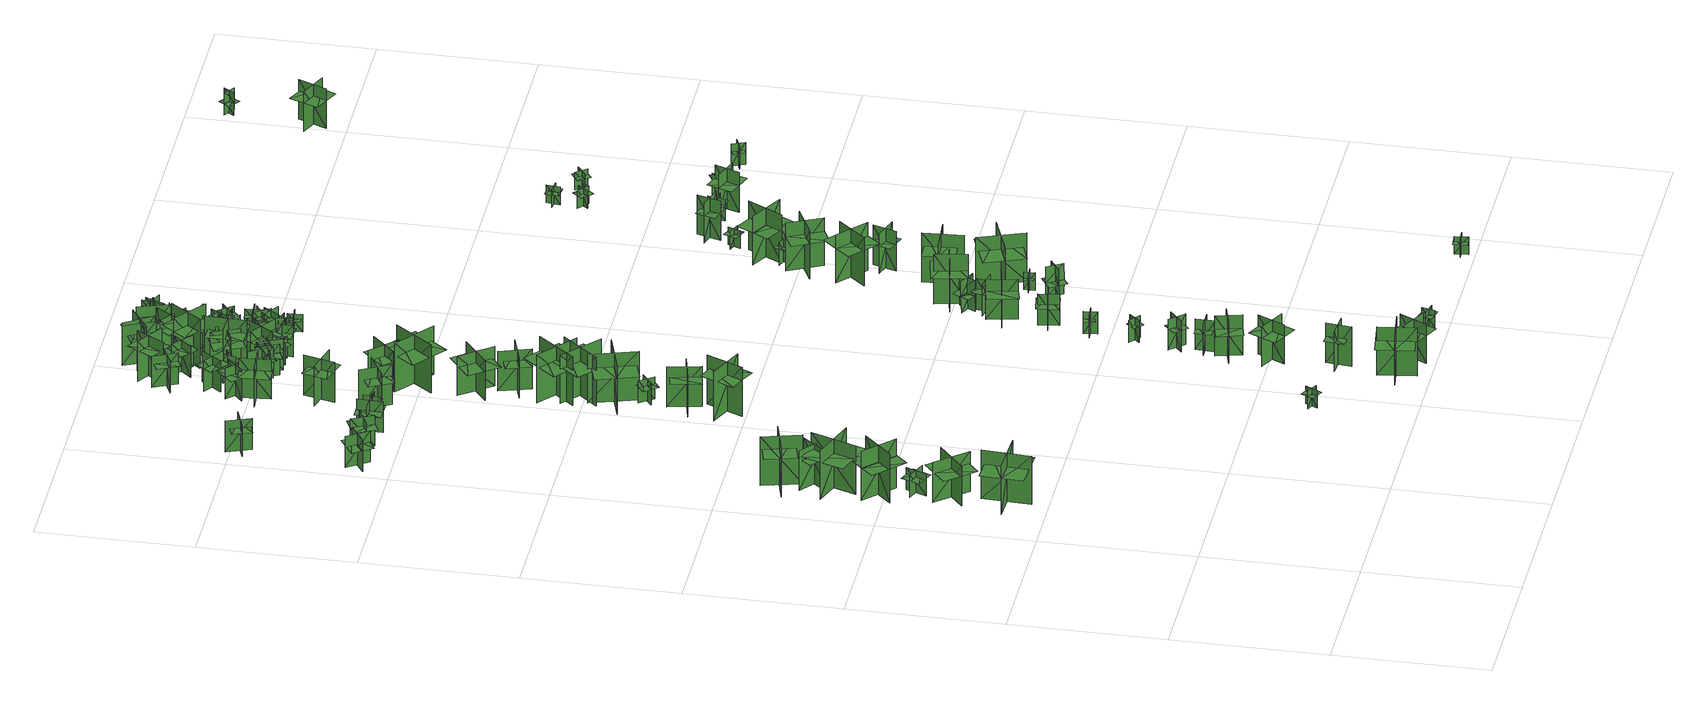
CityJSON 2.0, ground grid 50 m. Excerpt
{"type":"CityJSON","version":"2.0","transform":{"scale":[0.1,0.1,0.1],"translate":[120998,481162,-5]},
"CityObjects":{
"tree1":{"type":"SolitaryVegetationObject","geometry":[{"type":"MultiSurface","lod":"1","boundaries":[[[0,1,2]],[[0,2,3]],[[4,5,6]],[[4,6,7]],[[8,9,10]],[[8,10,11]],[[8,11,12]],[[8,12,13]]]}]},
"tree2":{"type":"SolitaryVegetationObject","geometry":[{"type":"MultiSurface","lod":"1","boundaries":[[[14,15,16]],[[14,16,17]],[[18,19,20]],[[18,20,21]],[[22,23,24]],[[22,24,25]],[[22,25,26]],[[22,26,27]]]}]},
"tree3":{"type":"SolitaryVegetationObject","geometry":[{"type":"MultiSurface","lod":"1","boundaries":[[[28,29,30]],[[28,30,31]],[[32,33,34]],[[32,34,35]],[[36,37,38]],[[36,38,39]],[[36,39,40]],[[36,40,41]]]}]},
"tree4":{"type":"SolitaryVegetationObject","geometry":[{"type":"MultiSurface","lod":"1","boundaries":[[[42,43,44]],[[42,44,45]],[[46,47,48]],[[46,48,49]],[[50,51,52]],[[50,52,53]],[[50,51,54]],[[50,54,55]]]}]},
"tree5":{"type":"SolitaryVegetationObject","geometry":[{"type":"MultiSurface","lod":"1","boundaries":[[[56,57,58]],[[56,58,59]],[[60,61,62]],[[60,62,63]],[[64,65,66]],[[64,66,67]],[[64,67,68]],[[64,68,69]]]}]},
"tree6":{"type":"SolitaryVegetationObject","geometry":[{"type":"MultiSurface","lod":"1","boundaries":[[[70,71,72]],[[70,72,73]],[[74,75,76]],[[74,76,77]],[[78,79,80]],[[78,80,81]],[[78,82,83]],[[78,83,79]]]}]},
"tree7":{"type":"SolitaryVegetationObject","geometry":[{"type":"MultiSurface","lod":"1","boundaries":[[[84,85,86]],[[84,86,87]],[[88,89,90]],[[88,90,91]],[[92,93,94]],[[92,94,95]],[[92,96,97]],[[92,97,93]]]}]},
"tree8":{"type":"SolitaryVegetationObject","geometry":[{"type":"MultiSurface","lod":"1","boundaries":[[[98,99,100]],[[98,100,101]],[[102,103,104]],[[102,104,105]],[[106,107,108]],[[106,108,109]],[[106,107,110]],[[106,110,111]]]}]},
"tree9":{"type":"SolitaryVegetationObject","geometry":[{"type":"MultiSurface","lod":"1","boundaries":[[[112,113,114]],[[112,114,115]],[[116,117,118]],[[116,118,119]],[[120,121,122]],[[120,122,123]],[[120,123,124]],[[120,124,125]]]}]},
"tree10":{"type":"SolitaryVegetationObject","geometry":[{"type":"MultiSurface","lod":"1","boundaries":[[[126,127,128]],[[126,128,129]],[[130,131,132]],[[130,132,133]],[[134,135,136]],[[134,136,137]],[[134,137,138]],[[134,138,139]]]}]},
"tree11":{"type":"SolitaryVegetationObject","geometry":[{"type":"MultiSurface","lod":"1","boundaries":[[[140,141,142]],[[140,142,143]],[[144,145,146]],[[144,146,147]],[[148,149,150]],[[148,150,151]],[[148,152,153]],[[148,153,149]]]}]},
"tree12":{"type":"SolitaryVegetationObject","geometry":[{"type":"MultiSurface","lod":"1","boundaries":[[[154,155,156]],[[154,156,157]],[[158,159,160]],[[158,160,161]],[[162,163,164]],[[162,164,165]],[[162,163,166]],[[162,166,167]]]}]},
"tree13":{"type":"SolitaryVegetationObject","geometry":[{"type":"MultiSurface","lod":"1","boundaries":[[[168,169,170]],[[168,170,171]],[[172,173,174]],[[172,174,175]],[[176,177,178]],[[176,178,179]],[[176,179,180]],[[176,180,181]]]}]},
"tree14":{"type":"SolitaryVegetationObject","geometry":[{"type":"MultiSurface","lod":"1","boundaries":[[[182,183,184]],[[182,184,185]],[[186,187,188]],[[186,188,189]],[[190,191,192]],[[190,192,193]],[[190,194,195]],[[190,195,191]]]}]},
"tree15":{"type":"SolitaryVegetationObject","geometry":[{"type":"MultiSurface","lod":"1","boundaries":[[[196,197,198]],[[196,198,199]],[[200,201,202]],[[200,202,203]],[[204,205,206]],[[204,206,207]],[[204,208,209]],[[204,209,205]]]}]},
"tree16":{"type":"SolitaryVegetationObject","geometry":[{"type":"MultiSurface","lod":"1","boundaries":[[[210,211,212]],[[210,212,213]],[[214,215,216]],[[214,216,217]],[[218,219,220]],[[218,220,221]],[[218,221,222]],[[218,222,223]]]}]},
"tree17":{"type":"SolitaryVegetationObject","geometry":[{"type":"MultiSurface","lod":"1","boundaries":[[[224,225,226]],[[224,226,227]],[[228,229,230]],[[228,230,231]],[[232,233,234]],[[232,234,235]],[[232,235,236]],[[232,236,237]]]}]},
"tree18":{"type":"SolitaryVegetationObject","geometry":[{"type":"MultiSurface","lod":"1","boundaries":[[[238,239,240]],[[238,240,241]],[[242,243,244]],[[242,244,245]],[[246,247,248]],[[246,248,249]],[[246,249,250]],[[246,250,251]]]}]},
"tree19":{"type":"SolitaryVegetationObject","geometry":[{"type":"MultiSurface","lod":"1","boundaries":[[[252,253,254]],[[252,254,255]],[[256,257,258]],[[256,258,259]],[[260,261,262]],[[260,262,263]],[[260,263,264]],[[260,264,265]]]}]},
"tree20":{"type":"SolitaryVegetationObject","geometry":[{"type":"MultiSurface","lod":"1","boundaries":[[[266,267,268]],[[266,268,269]],[[270,271,272]],[[270,272,273]],[[274,275,276]],[[274,276,277]],[[274,277,278]],[[274,278,279]]]}]},
"tree21":{"type":"SolitaryVegetationObject","geometry":[{"type":"MultiSurface","lod":"1","boundaries":[[[280,281,282]],[[280,282,283]],[[284,285,286]],[[284,286,287]],[[288,289,290]],[[288,290,291]],[[288,291,292]],[[288,292,293]]]}]},
"tree22":{"type":"SolitaryVegetationObject","geometry":[{"type":"MultiSurface","lod":"1","boundaries":[[[294,295,296]],[[294,296,297]],[[298,299,300]],[[298,300,301]],[[302,303,304]],[[302,304,305]],[[302,305,306]],[[302,306,307]]]}]},
"tree23":{"type":"SolitaryVegetationObject","geometry":[{"type":"MultiSurface","lod":"1","boundaries":[[[308,309,310]],[[308,310,311]],[[312,313,314]],[[312,314,315]],[[316,317,318]],[[316,318,319]],[[316,320,321]],[[316,321,317]]]}]},
"tree24":{"type":"SolitaryVegetationObject","geometry":[{"type":"MultiSurface","lod":"1","boundaries":[[[322,323,324]],[[322,324,325]],[[326,327,328]],[[326,328,329]],[[330,331,332]],[[330,332,333]],[[330,333,334]],[[330,334,335]]]}]},
"tree25":{"type":"SolitaryVegetationObject","geometry":[{"type":"MultiSurface","lod":"1","boundaries":[[[336,337,338]],[[336,338,339]],[[340,341,342]],[[340,342,343]],[[344,345,346]],[[344,346,347]],[[344,348,349]],[[344,349,345]]]}]},
"tree26":{"type":"SolitaryVegetationObject","geometry":[{"type":"MultiSurface","lod":"1","boundaries":[[[350,351,352]],[[350,352,353]],[[354,355,356]],[[354,356,357]],[[358,359,360]],[[358,360,361]],[[358,362,363]],[[358,363,359]]]}]},
"tree27":{"type":"SolitaryVegetationObject","geometry":[{"type":"MultiSurface","lod":"1","boundaries":[[[364,365,366]],[[364,366,367]],[[368,369,370]],[[368,370,371]],[[372,373,374]],[[372,374,375]],[[372,375,376]],[[372,376,377]]]}]},
"tree28":{"type":"SolitaryVegetationObject","geometry":[{"type":"MultiSurface","lod":"1","boundaries":[[[378,379,380]],[[378,380,381]],[[382,383,384]],[[382,384,385]],[[386,387,388]],[[386,388,389]],[[386,390,391]],[[386,391,387]]]}]},
"tree29":{"type":"SolitaryVegetationObject","geometry":[{"type":"MultiSurface","lod":"1","boundaries":[[[392,393,394]],[[392,394,395]],[[396,397,398]],[[396,398,399]],[[400,401,402]],[[400,402,403]],[[400,403,404]],[[400,404,405]]]}]},
"tree30":{"type":"SolitaryVegetationObject","geometry":[{"type":"MultiSurface","lod":"1","boundaries":[[[406,407,408]],[[406,408,409]],[[410,411,412]],[[410,412,413]],[[414,415,416]],[[414,416,417]],[[414,417,418]],[[414,418,419]]]}]},
"tree31":{"type":"SolitaryVegetationObject","geometry":[{"type":"MultiSurface","lod":"1","boundaries":[[[420,421,422]],[[420,422,423]],[[424,425,426]],[[424,426,427]],[[428,429,430]],[[428,430,431]],[[428,431,432]],[[428,432,433]]]}]},
"tree32":{"type":"SolitaryVegetationObject","geometry":[{"type":"MultiSurface","lod":"1","boundaries":[[[434,435,436]],[[434,436,437]],[[438,439,440]],[[438,440,441]],[[442,443,444]],[[442,444,445]],[[442,445,446]],[[442,446,447]]]}]},
"tree33":{"type":"SolitaryVegetationObject","geometry":[{"type":"MultiSurface","lod":"1","boundaries":[[[448,449,450]],[[448,450,451]],[[452,453,454]],[[452,454,455]],[[456,457,458]],[[456,458,459]],[[456,459,460]],[[456,460,461]]]}]},
"tree34":{"type":"SolitaryVegetationObject","geometry":[{"type":"MultiSurface","lod":"1","boundaries":[[[462,463,464]],[[462,464,465]],[[466,467,468]],[[466,468,469]],[[470,471,472]],[[470,472,473]],[[470,473,474]],[[470,474,475]]]}]},
"tree35":{"type":"SolitaryVegetationObject","geometry":[{"type":"MultiSurface","lod":"1","boundaries":[[[476,477,478]],[[476,478,479]],[[480,481,482]],[[480,482,483]],[[484,485,486]],[[484,486,487]],[[484,488,489]],[[484,489,485]]]}]},
"tree36":{"type":"SolitaryVegetationObject","geometry":[{"type":"MultiSurface","lod":"1","boundaries":[[[490,491,492]],[[490,492,493]],[[494,495,496]],[[494,496,497]],[[498,499,500]],[[498,500,501]],[[498,501,502]],[[498,502,503]]]}]},
"tree37":{"type":"SolitaryVegetationObject","geometry":[{"type":"MultiSurface","lod":"1","boundaries":[[[504,505,506]],[[504,506,507]],[[508,509,510]],[[508,510,511]],[[512,513,514]],[[512,514,515]],[[512,516,517]],[[512,517,513]]]}]},
"tree38":{"type":"SolitaryVegetationObject","geometry":[{"type":"MultiSurface","lod":"1","boundaries":[[[518,519,520]],[[518,520,521]],[[522,523,524]],[[522,524,525]],[[526,527,523]],[[526,523,522]],[[528,529,519]],[[528,519,518]],[[518,519,530]],[[518,530,531]],[[518,532,533]],[[518,533,519]]]}]},
"tree39":{"type":"SolitaryVegetationObject","geometry":[{"type":"MultiSurface","lod":"1","boundaries":[[[534,535,536]],[[534,536,537]],[[538,539,540]],[[538,540,541]],[[542,543,544]],[[542,544,545]],[[542,546,547]],[[542,547,543]]]}]},
"tree40":{"type":"SolitaryVegetationObject","geometry":[{"type":"MultiSurface","lod":"1","boundaries":[[[548,549,550]],[[548,550,551]],[[552,553,554]],[[552,554,555]],[[556,557,558]],[[556,558,559]],[[556,559,560]],[[556,560,561]]]}]},
"tree41":{"type":"SolitaryVegetationObject","geometry":[{"type":"MultiSurface","lod":"1","boundaries":[[[562,563,564]],[[562,564,565]],[[566,567,568]],[[566,568,569]],[[570,571,572]],[[570,572,573]],[[570,574,575]],[[570,575,571]]]}]},
"tree42":{"type":"SolitaryVegetationObject","geometry":[{"type":"MultiSurface","lod":"1","boundaries":[[[576,577,578]],[[576,578,579]],[[580,581,582]],[[580,582,583]],[[584,585,586]],[[584,586,587]],[[584,587,588]],[[584,588,589]]]}]},
"tree43":{"type":"SolitaryVegetationObject","geometry":[{"type":"MultiSurface","lod":"1","boundaries":[[[590,591,592]],[[590,592,593]],[[594,595,596]],[[594,596,597]],[[598,599,600]],[[598,600,601]],[[598,601,602]],[[598,602,603]]]}]},
"tree44":{"type":"SolitaryVegetationObject","geometry":[{"type":"MultiSurface","lod":"1","boundaries":[[[604,605,606]],[[604,606,607]],[[608,609,610]],[[608,610,611]],[[612,613,614]],[[612,614,615]],[[612,616,617]],[[612,617,613]]]}]},
"tree45":{"type":"SolitaryVegetationObject","geometry":[{"type":"MultiSurface","lod":"1","boundaries":[[[618,619,620]],[[618,620,621]],[[622,623,624]],[[622,624,625]],[[626,627,628]],[[626,628,629]],[[626,630,631]],[[626,631,627]]]}]},
"tree46":{"type":"SolitaryVegetationObject","geometry":[{"type":"MultiSurface","lod":"1","boundaries":[[[632,633,634]],[[632,634,635]],[[636,637,638]],[[636,638,639]],[[640,641,642]],[[640,642,643]],[[640,644,645]],[[640,645,641]]]}]},
"tree47":{"type":"SolitaryVegetationObject","geometry":[{"type":"MultiSurface","lod":"1","boundaries":[[[646,647,648]],[[646,648,649]],[[650,651,652]],[[650,652,653]],[[654,655,656]],[[654,656,657]],[[654,657,658]],[[654,658,659]]]}]},
"tree48":{"type":"SolitaryVegetationObject","geometry":[{"type":"MultiSurface","lod":"1","boundaries":[[[660,661,662]],[[660,662,663]],[[664,665,666]],[[664,666,667]],[[668,669,670]],[[668,670,671]],[[668,672,673]],[[668,673,669]]]}]},
"tree49":{"type":"SolitaryVegetationObject","geometry":[{"type":"MultiSurface","lod":"1","boundaries":[[[674,675,676]],[[674,676,677]],[[678,679,680]],[[678,680,681]],[[682,683,684]],[[682,684,685]],[[682,686,687]],[[682,687,683]]]}]},
"tree50":{"type":"SolitaryVegetationObject","geometry":[{"type":"MultiSurface","lod":"1","boundaries":[[[688,689,690]],[[688,690,691]],[[692,693,694]],[[692,694,695]],[[696,697,698]],[[696,698,699]],[[696,700,701]],[[696,701,697]]]}]},
"tree51":{"type":"SolitaryVegetationObject","geometry":[{"type":"MultiSurface","lod":"1","boundaries":[[[702,703,704]],[[702,704,705]],[[706,707,708]],[[706,708,709]],[[710,711,712]],[[710,712,713]],[[710,714,715]],[[710,715,711]]]}]},
"tree52":{"type":"SolitaryVegetationObject","geometry":[{"type":"MultiSurface","lod":"1","boundaries":[[[716,717,718]],[[716,718,719]],[[720,721,722]],[[720,722,723]],[[724,725,726]],[[724,726,727]],[[724,728,729]],[[724,729,725]]]}]},
"tree53":{"type":"SolitaryVegetationObject","geometry":[{"type":"MultiSurface","lod":"1","boundaries":[[[730,731,732]],[[730,732,733]],[[734,735,736]],[[734,736,737]],[[738,739,740]],[[738,740,741]],[[738,741,742]],[[738,742,743]]]}]},
"tree54":{"type":"SolitaryVegetationObject","geometry":[{"type":"MultiSurface","lod":"1","boundaries":[[[744,745,746]],[[744,746,747]],[[748,749,750]],[[748,750,751]],[[752,753,754]],[[752,754,755]],[[752,756,757]],[[752,757,753]]]}]},
"tree55":{"type":"SolitaryVegetationObject","geometry":[{"type":"MultiSurface","lod":"1","boundaries":[[[758,759,760]],[[758,760,761]],[[762,763,764]],[[762,764,765]],[[766,767,768]],[[766,768,769]],[[766,770,771]],[[766,771,767]]]}]},
"tree56":{"type":"SolitaryVegetationObject","geometry":[{"type":"MultiSurface","lod":"1","boundaries":[[[772,773,774]],[[772,774,775]],[[776,777,778]],[[776,778,779]],[[780,781,782]],[[780,782,783]],[[780,784,785]],[[780,785,781]]]}]},
"tree57":{"type":"SolitaryVegetationObject","geometry":[{"type":"MultiSurface","lod":"1","boundaries":[[[786,787,788]],[[786,788,789]],[[790,791,792]],[[790,792,793]],[[794,795,796]],[[794,796,797]],[[794,798,799]],[[794,799,795]]]}]},
"tree58":{"type":"SolitaryVegetationObject","geometry":[{"type":"MultiSurface","lod":"1","boundaries":[[[800,801,802]],[[800,802,803]],[[804,805,806]],[[804,806,807]],[[808,809,810]],[[808,810,811]],[[808,812,813]],[[808,813,809]]]}]},
"tree59":{"type":"SolitaryVegetationObject","geometry":[{"type":"MultiSurface","lod":"1","boundaries":[[[814,815,816]],[[814,816,817]],[[818,819,820]],[[818,820,821]],[[822,823,824]],[[822,824,825]],[[822,826,827]],[[822,827,823]]]}]},
"tree60":{"type":"SolitaryVegetationObject","geometry":[{"type":"MultiSurface","lod":"1","boundaries":[[[828,829,830]],[[828,830,831]],[[832,833,834]],[[832,834,835]],[[836,837,838]],[[836,838,839]],[[836,840,841]],[[836,841,837]]]}]},
"tree61":{"type":"SolitaryVegetationObject","geometry":[{"type":"MultiSurface","lod":"1","boundaries":[[[842,843,844]],[[842,844,845]],[[846,847,848]],[[846,848,849]],[[850,851,852]],[[850,852,853]],[[850,854,855]],[[850,855,851]]]}]},
"tree62":{"type":"SolitaryVegetationObject","geometry":[{"type":"MultiSurface","lod":"1","boundaries":[[[856,857,858]],[[856,858,859]],[[860,861,862]],[[860,862,863]],[[864,865,866]],[[864,866,867]],[[864,868,869]],[[864,869,865]]]}]},
"tree63":{"type":"SolitaryVegetationObject","geometry":[{"type":"MultiSurface","lod":"1","boundaries":[[[870,871,872]],[[870,872,873]],[[874,875,876]],[[874,876,877]],[[878,879,880]],[[878,880,881]],[[878,882,883]],[[878,883,879]]]}]},
"tree64":{"type":"SolitaryVegetationObject","geometry":[{"type":"MultiSurface","lod":"1","boundaries":[[[884,885,886]],[[884,886,887]],[[888,889,890]],[[888,890,891]],[[892,893,889]],[[892,889,888]],[[894,895,885]],[[894,885,884]],[[884,885,896]],[[884,896,897]],[[884,898,899]],[[884,899,885]]]}]},
"tree65":{"type":"SolitaryVegetationObject","geometry":[{"type":"MultiSurface","lod":"1","boundaries":[[[900,901,902]],[[900,902,903]],[[904,905,906]],[[904,906,907]],[[908,909,905]],[[908,905,904]],[[910,911,901]],[[910,901,900]],[[900,901,912]],[[900,912,913]],[[900,914,915]],[[900,915,901]]]}]},
"tree66":{"type":"SolitaryVegetationObject","geometry":[{"type":"MultiSurface","lod":"1","boundaries":[[[916,917,918]],[[916,918,919]],[[920,921,922]],[[920,922,923]],[[924,925,926]],[[924,926,927]],[[924,928,929]],[[924,929,925]]]}]},
"tree67":{"type":"SolitaryVegetationObject","geometry":[{"type":"MultiSurface","lod":"1","boundaries":[[[930,931,932]],[[930,932,933]],[[934,935,936]],[[934,936,937]],[[938,939,940]],[[938,940,941]],[[938,942,943]],[[938,943,939]]]}]},
"tree68":{"type":"SolitaryVegetationObject","geometry":[{"type":"MultiSurface","lod":"1","boundaries":[[[944,945,946]],[[944,946,947]],[[948,949,950]],[[948,950,951]],[[952,953,954]],[[952,954,955]],[[952,956,957]],[[952,957,953]]]}]},
"tree69":{"type":"SolitaryVegetationObject","geometry":[{"type":"MultiSurface","lod":"1","boundaries":[[[958,959,960]],[[958,960,961]],[[962,963,964]],[[962,964,965]],[[966,967,968]],[[966,968,969]],[[966,970,971]],[[966,971,967]]]}]},
"tree70":{"type":"SolitaryVegetationObject","geometry":[{"type":"MultiSurface","lod":"1","boundaries":[[[972,973,974]],[[972,974,975]],[[976,977,978]],[[976,978,979]],[[980,981,982]],[[980,982,983]],[[980,984,985]],[[980,985,981]]]}]},
"tree71":{"type":"SolitaryVegetationObject","geometry":[{"type":"MultiSurface","lod":"1","boundaries":[[[986,987,988]],[[986,988,989]],[[990,991,992]],[[990,992,993]],[[994,995,996]],[[994,996,997]],[[994,998,999]],[[994,999,995]]]}]},
"tree72":{"type":"SolitaryVegetationObject","geometry":[{"type":"MultiSurface","lod":"1","boundaries":[[[1000,1001,1002]],[[1000,1002,1003]],[[1004,1005,1006]],[[1004,1006,1007]],[[1008,1009,1010]],[[1008,1010,1011]],[[1008,1012,1013]],[[1008,1013,1009]]]}]},
"tree73":{"type":"SolitaryVegetationObject","geometry":[{"type":"MultiSurface","lod":"1","boundaries":[[[1014,1015,1016]],[[1014,1016,1017]],[[1018,1019,1020]],[[1018,1020,1021]],[[1022,1023,1024]],[[1022,1024,1025]],[[1022,1025,1026]],[[1022,1026,1027]]]}]},
"tree74":{"type":"SolitaryVegetationObject","geometry":[{"type":"MultiSurface","lod":"1","boundaries":[[[1028,1029,1030]],[[1028,1030,1031]],[[1032,1033,1034]],[[1032,1034,1035]],[[1036,1037,1038]],[[1036,1038,1039]],[[1036,1040,1041]],[[1036,1041,1037]]]}]},
"tree75":{"type":"SolitaryVegetationObject","geometry":[{"type":"MultiSurface","lod":"1","boundaries":[[[1042,1043,1044]],[[1042,1044,1045]],[[1046,1047,1048]],[[1046,1048,1049]],[[1050,1051,1052]],[[1050,1052,1053]],[[1050,1054,1055]],[[1050,1055,1051]]]}]},
"tree76":{"type":"SolitaryVegetationObject","geometry":[{"type":"MultiSurface","lod":"1","boundaries":[[[1056,1057,1058]],[[1056,1058,1059]],[[1060,1061,1062]],[[1060,1062,1063]],[[1064,1065,1066]],[[1064,1066,1067]],[[1064,1068,1069]],[[1064,1069,1065]]]}]},
"tree77":{"type":"SolitaryVegetationObject","geometry":[{"type":"MultiSurface","lod":"1","boundaries":[[[1070,1071,1072]],[[1070,1072,1073]],[[1074,1075,1076]],[[1074,1076,1077]],[[1078,1079,1080]],[[1078,1080,1081]],[[1078,1082,1083]],[[1078,1083,1079]]]}]},
"tree78":{"type":"SolitaryVegetationObject","geometry":[{"type":"MultiSurface","lod":"1","boundaries":[[[1084,1085,1086]],[[1084,1086,1087]],[[1088,1089,1090]],[[1088,1090,1091]],[[1092,1093,1094]],[[1092,1094,1095]],[[1092,1095,1096]],[[1092,1096,1097]]]}]},
"tree79":{"type":"SolitaryVegetationObject","geometry":[{"type":"MultiSurface","lod":"1","boundaries":[[[1098,1099,1100]],[[1098,1100,1101]],[[1102,1103,1104]],[[1102,1104,1105]],[[1106,1107,1108]],[[1106,1108,1109]],[[1106,1110,1111]],[[1106,1111,1107]]]}]},
"tree80":{"type":"SolitaryVegetationObject","geometry":[{"type":"MultiSurface","lod":"1","boundaries":[[[1112,1113,1114]],[[1112,1114,1115]],[[1116,1117,1118]],[[1116,1118,1119]],[[1120,1121,1122]],[[1120,1122,1123]],[[1120,1123,1124]],[[1120,1124,1125]]]}]},
"tree81":{"type":"SolitaryVegetationObject","geometry":[{"type":"MultiSurface","lod":"1","boundaries":[[[1126,1127,1128]],[[1126,1128,1129]],[[1130,1131,1132]],[[1130,1132,1133]],[[1134,1135,1136]],[[1134,1136,1137]],[[1134,1138,1139]],[[1134,1139,1135]]]}]},
"tree82":{"type":"SolitaryVegetationObject","geometry":[{"type":"MultiSurface","lod":"1","boundaries":[[[1140,1141,1142]],[[1140,1142,1143]],[[1144,1145,1146]],[[1144,1146,1147]],[[1148,1149,1150]],[[1148,1150,1151]],[[1148,1152,1153]],[[1148,1153,1149]]]}]},
"tree83":{"type":"SolitaryVegetationObject","geometry":[{"type":"MultiSurface","lod":"1","boundaries":[[[1154,1155,1156]],[[1154,1156,1157]],[[1158,1159,1160]],[[1158,1160,1161]],[[1162,1163,1164]],[[1162,1164,1165]],[[1162,1166,1167]],[[1162,1167,1163]]]}]},
"tree84":{"type":"SolitaryVegetationObject","geometry":[{"type":"MultiSurface","lod":"1","boundaries":[[[1168,1169,1170]],[[1168,1170,1171]],[[1172,1173,1174]],[[1172,1174,1175]],[[1176,1177,1178]],[[1176,1178,1179]],[[1176,1179,1180]],[[1176,1180,1181]]]}]},
"tree85":{"type":"SolitaryVegetationObject","geometry":[{"type":"MultiSurface","lod":"1","boundaries":[[[1182,1183,1184]],[[1182,1184,1185]],[[1186,1187,1188]],[[1186,1188,1189]],[[1190,1191,1192]],[[1190,1192,1193]],[[1190,1194,1195]],[[1190,1195,1191]]]}]},
"tree86":{"type":"SolitaryVegetationObject","geometry":[{"type":"MultiSurface","lod":"1","boundaries":[[[1196,1197,1198]],[[1196,1198,1199]],[[1200,1201,1202]],[[1200,1202,1203]],[[1204,1205,1206]],[[1204,1206,1207]],[[1204,1207,1208]],[[1204,1208,1209]]]}]},
"tree87":{"type":"SolitaryVegetationObject","geometry":[{"type":"MultiSurface","lod":"1","boundaries":[[[1210,1211,1212]],[[1210,1212,1213]],[[1214,1215,1216]],[[1214,1216,1217]],[[1218,1219,1220]],[[1218,1220,1221]],[[1218,1221,1222]],[[1218,1222,1223]]]}]},
"tree88":{"type":"SolitaryVegetationObject","geometry":[{"type":"MultiSurface","lod":"1","boundaries":[[[1224,1225,1226]],[[1224,1226,1227]],[[1228,1229,1230]],[[1228,1230,1231]],[[1232,1233,1234]],[[1232,1234,1235]],[[1232,1235,1236]],[[1232,1236,1237]]]}]},
"tree89":{"type":"SolitaryVegetationObject","geometry":[{"type":"MultiSurface","lod":"1","boundaries":[[[1238,1239,1240]],[[1238,1240,1241]],[[1242,1243,1244]],[[1242,1244,1245]],[[1246,1247,1248]],[[1246,1248,1249]],[[1246,1249,1250]],[[1246,1250,1251]]]}]},
"tree90":{"type":"SolitaryVegetationObject","geometry":[{"type":"MultiSurface","lod":"1","boundaries":[[[1252,1253,1254]],[[1252,1254,1255]],[[1256,1257,1258]],[[1256,1258,1259]],[[1260,1261,1262]],[[1260,1262,1263]],[[1260,1263,1264]],[[1260,1264,1265]]]}]},
"tree91":{"type":"SolitaryVegetationObject","geometry":[{"type":"MultiSurface","lod":"1","boundaries":[[[1266,1267,1268]],[[1266,1268,1269]],[[1270,1271,1272]],[[1270,1272,1273]],[[1274,1275,1276]],[[1274,1276,1277]],[[1274,1275,1278]],[[1274,1278,1279]]]}]},
"tree92":{"type":"SolitaryVegetationObject","geometry":[{"type":"MultiSurface","lod":"1","boundaries":[[[1280,1281,1282]],[[1280,1282,1283]],[[1284,1285,1286]],[[1284,1286,1287]],[[1288,1289,1290]],[[1288,1290,1291]],[[1288,1291,1292]],[[1288,1292,1293]]]}]},
"tree93":{"type":"SolitaryVegetationObject","geometry":[{"type":"MultiSurface","lod":"1","boundaries":[[[1294,1295,1296]],[[1294,1296,1297]],[[1298,1299,1300]],[[1298,1300,1301]],[[1302,1303,1304]],[[1302,1304,1305]],[[1302,1305,1306]],[[1302,1306,1307]]]}]},
"tree94":{"type":"SolitaryVegetationObject","geometry":[{"type":"MultiSurface","lod":"1","boundaries":[[[1308,1309,1310]],[[1308,1310,1311]],[[1312,1313,1314]],[[1312,1314,1315]],[[1316,1317,1318]],[[1316,1318,1319]],[[1316,1319,1320]],[[1316,1320,1321]]]}]},
"tree95":{"type":"SolitaryVegetationObject","geometry":[{"type":"MultiSurface","lod":"1","boundaries":[[[1322,1323,1324]],[[1322,1324,1325]],[[1326,1327,1328]],[[1326,1328,1329]],[[1330,1331,1332]],[[1330,1332,1333]],[[1330,1333,1334]],[[1330,1334,1335]]]}]},
"tree96":{"type":"SolitaryVegetationObject","geometry":[{"type":"MultiSurface","lod":"1","boundaries":[[[1336,1337,1338]],[[1336,1338,1339]],[[1340,1341,1342]],[[1340,1342,1343]],[[1344,1345,1346]],[[1344,1346,1347]],[[1344,1348,1349]],[[1344,1349,1345]]]}]},
"tree97":{"type":"SolitaryVegetationObject","geometry":[{"type":"MultiSurface","lod":"1","boundaries":[[[1350,1351,1352]],[[1350,1352,1353]],[[1354,1355,1356]],[[1354,1356,1357]],[[1358,1359,1360]],[[1358,1360,1361]],[[1358,1361,1362]],[[1358,1362,1363]]]}]},
"tree98":{"type":"SolitaryVegetationObject","geometry":[{"type":"MultiSurface","lod":"1","boundaries":[[[1364,1365,1366]],[[1364,1366,1367]],[[1368,1369,1370]],[[1368,1370,1371]],[[1372,1373,1374]],[[1372,1374,1375]],[[1372,1375,1376]],[[1372,1376,1377]]]}]},
"tree99":{"type":"SolitaryVegetationObject","geometry":[{"type":"MultiSurface","lod":"1","boundaries":[[[1378,1379,1380]],[[1378,1380,1381]],[[1382,1383,1384]],[[1382,1384,1385]],[[1386,1387,1388]],[[1386,1388,1389]],[[1386,1389,1390]],[[1386,1390,1391]]]}]},
"tree100":{"type":"SolitaryVegetationObject","geometry":[{"type":"MultiSurface","lod":"1","boundaries":[[[1392,1393,1394]],[[1392,1394,1395]],[[1396,1397,1398]],[[1396,1398,1399]],[[1400,1401,1402]],[[1400,1402,1403]],[[1400,1403,1404]],[[1400,1404,1405]]]}]},
"tree101":{"type":"SolitaryVegetationObject","geometry":[{"type":"MultiSurface","lod":"1","boundaries":[[[1406,1407,1408]],[[1406,1408,1409]],[[1410,1411,1412]],[[1410,1412,1413]],[[1414,1415,1416]],[[1414,1416,1417]],[[1414,1417,1418]],[[1414,1418,1419]]]}]},
"tree102":{"type":"SolitaryVegetationObject","geometry":[{"type":"MultiSurface","lod":"1","boundaries":[[[1420,1421,1422]],[[1420,1422,1423]],[[1424,1425,1426]],[[1424,1426,1427]],[[1428,1429,1430]],[[1428,1430,1431]],[[1428,1431,1432]],[[1428,1432,1433]]]}]},
"tree103":{"type":"SolitaryVegetationObject","geometry":[{"type":"MultiSurface","lod":"1","boundaries":[[[1434,1435,1436]],[[1434,1436,1437]],[[1438,1439,1440]],[[1438,1440,1441]],[[1442,1443,1439]],[[1442,1439,1438]],[[1444,1445,1435]],[[1444,1435,1434]],[[1434,1435,1446]],[[1434,1446,1447]],[[1434,1448,1449]],[[1434,1449,1435]]]}]}
},
"vertices":[
[218,1211,10],[211,1053,10],[211,1053,180],[218,1211,180],[136,1134,10],[293,1127,10],[293,1127,180],[136,1134,180],[142,1134,133],[139,1065,133],[283,1058,133],[287,1127,133],[290,1196,133],[145,1203,133],
[259,1343,11],[161,1260,11],[161,1260,151],[259,1343,151],[167,1350,11],[251,1251,11],[251,1251,151],[167,1350,151],[171,1346,112],[128,1309,112],[204,1219,112],[247,1255,112],[290,1292,112],[214,1382,112],
[197,1376,13],[224,1443,13],[224,1443,91],[197,1376,91],[244,1397,13],[178,1424,13],[178,1424,91],[244,1397,91],[241,1398,69],[253,1427,69],[192,1452,69],[181,1423,69],[169,1394,69],[229,1369,69],
[140,1566,10],[232,1475,10],[232,1475,183],[140,1566,183],[141,1478,10],[232,1570,10],[232,1570,183],[141,1478,183],[137,1563,125],[229,1472,125],[274,1518,125],[183,1609,125],[192,1435,125],[100,1526,125],
[121,1689,11],[269,1636,11],[269,1636,182],[121,1689,182],[170,1588,11],[223,1736,11],[223,1736,182],[170,1588,182],[172,1594,134],[237,1571,134],[286,1707,134],[221,1730,134],[156,1753,134],[107,1617,134],
[161,1762,11],[244,1696,11],[244,1696,151],[161,1762,151],[171,1679,11],[238,1762,11],[238,1762,151],[171,1679,151],[169,1756,115],[244,1696,115],[271,1728,115],[195,1789,115],[142,1724,115],[218,1663,115],
[115,1809,10],[240,1843,10],[240,1843,182],[115,1809,182],[204,1758,10],[170,1884,10],[170,1884,182],[204,1758,182],[126,1812,138],[240,1843,138],[227,1892,138],[112,1861,138],[139,1762,138],[254,1793,138],
[98,3128,11],[29,3084,11],[29,3084,121],[98,3128,121],[43,3140,11],[88,3071,11],[88,3071,121],[43,3140,121],[96,3131,84],[27,3086,84],[50,3051,84],[119,3096,84],[9,3114,84],[78,3159,84],
[919,334,11],[958,314,11],[958,314,73],[919,334,73],[928,306,11],[948,345,11],[948,345,73],[928,306,73],[928,306,56],[947,296,56],[968,335,56],[948,345,56],[928,355,56],[908,316,56],
[136,3092,11],[205,3126,11],[205,3126,119],[136,3092,119],[185,3075,11],[150,3145,11],[150,3145,119],[185,3075,119],[185,3075,89],[219,3092,89],[185,3162,89],[150,3145,89],[116,3128,89],[150,3058,89],
[126,3487,12],[48,3458,12],[48,3458,121],[126,3487,121],[66,3514,12],[95,3436,12],[95,3436,121],[66,3514,121],[119,3484,93],[48,3458,93],[59,3428,93],[130,3454,93],[108,3515,93],[37,3489,93],
[264,3146,14],[262,3064,14],[262,3064,123],[264,3146,123],[223,3107,14],[306,3105,14],[306,3105,123],[223,3107,123],[261,3146,87],[259,3064,87],[300,3063,87],[302,3145,87],[226,3065,87],[228,3147,87],
[1158,165,9],[1175,44,9],[1175,44,178],[1158,165,178],[1109,100,9],[1229,117,9],[1229,117,178],[1109,100,178],[1109,100,131],[1117,40,131],[1238,57,131],[1229,117,131],[1221,177,131],[1100,161,131],
[615,2129,11],[561,2011,11],[561,2011,184],[615,2129,184],[519,2092,11],[637,2039,11],[637,2039,184],[519,2092,184],[610,2119,139],[561,2011,139],[608,1990,139],[657,2098,139],[563,2140,139],[514,2032,139],
[572,2246,12],[595,2142,12],[595,2142,153],[572,2246,153],[527,2174,12],[631,2197,12],[631,2197,153],[527,2174,153],[574,2237,117],[595,2142,117],[636,2151,117],[615,2246,117],[533,2228,117],[554,2133,117],
[344,3140,13],[341,3085,13],[341,3085,90],[344,3140,90],[316,3115,13],[372,3112,13],[372,3112,90],[316,3115,90],[316,3115,68],[315,3088,68],[370,3085,68],[372,3112,68],[373,3140,68],[318,3143,68],
[1233,289,11],[1152,296,11],[1152,296,150],[1233,289,150],[1199,330,11],[1199,330,150],[1191,249,150],[1191,249,11],[1198,327,105],[1165,330,105],[1158,265,105],[1192,262,105],[1226,259,105],[1232,324,105],
[607,2290,15],[575,2335,15],[575,2335,92],[607,2290,92],[613,2327,15],[569,2294,15],[569,2294,92],[613,2327,92],[613,2327,70],[597,2349,70],[552,2316,70],[569,2294,70],[585,2272,70],[630,2304,70],
[1251,30,9],[1296,119,9],[1296,119,148],[1251,30,148],[1314,51,9],[1225,96,9],[1225,96,148],[1314,51,148],[1314,51,109],[1337,95,109],[1248,140,109],[1225,96,109],[1203,51,109],[1292,6,109],
[546,2485,16],[592,2335,16],[592,2335,186],[546,2485,186],[494,2385,16],[645,2432,16],[645,2432,186],[494,2385,186],[500,2387,139],[521,2321,139],[659,2364,139],[639,2430,139],[618,2496,139],[480,2453,139],
[1169,452,9],[1213,541,9],[1213,541,148],[1169,452,148],[1232,472,9],[1143,517,9],[1143,517,148],[1232,472,148],[1232,472,109],[1254,517,109],[1165,561,109],[1143,517,109],[1121,472,109],[1209,428,109],
[648,2463,14],[529,2567,14],[529,2567,185],[648,2463,185],[639,2575,14],[535,2457,14],[535,2457,185],[639,2575,185],[635,2570,137],[583,2616,137],[488,2507,137],[540,2461,137],[591,2416,137],[687,2525,137],
[468,3138,10],[374,3089,10],[374,3089,151],[468,3138,151],[388,3162,10],[437,3068,10],[437,3068,151],[388,3162,151],[460,3133,114],[374,3089,114],[393,3051,114],[479,3096,114],[441,3171,114],[354,3126,114],
[640,2537,14],[519,2638,14],[519,2638,184],[640,2537,184],[629,2649,14],[527,2528,14],[527,2528,184],[629,2649,184],[625,2644,137],[572,2688,137],[479,2577,137],[532,2533,137],[584,2489,137],[677,2599,137],
[1142,619,9],[1225,642,9],[1225,642,151],[1142,619,151],[1199,587,9],[1177,669,9],[1177,669,151],[1199,587,151],[1199,587,105],[1177,669,105],[1132,657,105],[1154,575,105],[1245,599,105],[1222,682,105],
[642,2729,14],[541,2696,14],[541,2696,155],[642,2729,155],[567,2767,14],[600,2666,14],[600,2666,155],[567,2767,155],[634,2727,119],[541,2696,119],[554,2656,119],[647,2687,119],[620,2766,119],[528,2736,119],
[595,2781,15],[517,2883,15],[517,2883,154],[595,2781,154],[606,2872,15],[504,2794,15],[504,2794,154],[606,2872,154],[602,2869,115],[568,2914,115],[474,2842,115],[508,2797,115],[542,2752,115],[636,2824,115],
[481,3270,14],[378,3297,14],[378,3297,155],[481,3270,155],[438,3342,14],[411,3240,14],[411,3240,155],[438,3342,155],[472,3272,119],[378,3297,119],[367,3257,119],[461,3231,119],[483,3313,119],[389,3338,119],
[1204,734,9],[1203,671,9],[1203,671,118],[1204,734,118],[1174,704,9],[1174,704,118],[1237,704,118],[1237,704,9],[1176,704,83],[1176,678,83],[1227,677,83],[1227,704,83],[1227,730,83],[1176,731,83],
[395,3433,14],[388,3533,14],[388,3533,152],[395,3433,152],[439,3483,14],[339,3476,14],[339,3476,152],[439,3483,152],[439,3483,113],[435,3533,113],[336,3526,113],[339,3476,113],[342,3427,113],[442,3433,113],
[1184,814,11],[1226,767,11],[1226,767,119],[1184,814,119],[1181,772,11],[1181,772,119],[1228,814,119],[1228,814,11],[1183,773,84],[1201,754,84],[1238,788,84],[1221,807,84],[1203,827,84],[1165,793,84],
[373,3572,13],[426,3515,13],[426,3515,121],[373,3572,121],[371,3520,13],[428,3573,13],[428,3573,121],[371,3520,121],[371,3520,91],[398,3492,91],[454,3545,91],[428,3573,91],[401,3601,91],[345,3548,91],
[632,2976,13],[507,3073,13],[507,3073,184],[632,2976,184],[617,3088,13],[520,2964,13],[520,2964,184],[617,3088,184],[613,3083,136],[559,3125,136],[469,3011,136],[524,2969,136],[578,2926,136],[667,3040,136],
[1440,67,14],[1483,56,14],[1483,56,75],[1440,67,75],[1455,42,14],[1466,84,14],[1466,84,75],[1455,42,75],[1455,42,58],[1476,36,58],[1487,79,58],[1466,84,58],[1444,90,58],[1433,47,58],
[590,3154,10],[514,3080,10],[514,3080,151],[590,3154,151],[506,3155,10],[580,3078,10],[580,3078,151],[506,3155,151],[584,3148,114],[514,3080,114],[543,3050,114],[613,3117,114],[555,3178,114],[485,3110,114],
[1210,907,12],[1239,942,12],[1239,942,90],[1210,907,90],[1240,910,12],[1240,910,90],[1205,939,90],[1205,939,12],[1239,911,65],[1251,926,65],[1223,949,65],[1211,934,65],[1199,920,65],[1227,897,65],
[470,3595,13],[403,3644,13],[403,3644,122],[470,3595,122],[460,3659,13],[411,3593,13],[411,3593,122],[460,3659,122],[464,3599,94],[403,3644,94],[384,3618,94],[445,3573,94],[484,3625,94],[423,3670,94],
[470,3516,55],[478,3474,55],[500,3478,55],[492,3520,55],[495,3500,55],[453,3492,55],[454,3490,94],[495,3497,94],[495,3497,16],[454,3490,16],[469,3516,16],[476,3474,16],[478,3474,94],[470,3516,94],[449,3512,55],[457,3470,55],
[538,3506,15],[467,3462,15],[467,3462,125],[538,3506,125],[474,3520,15],[518,3450,15],[518,3450,125],[474,3520,125],[532,3502,96],[467,3462,96],[485,3434,96],[549,3474,96],[514,3530,96],[450,3490,96],
[1254,1066,12],[1209,1061,12],[1209,1061,90],[1254,1066,90],[1231,1085,12],[1231,1085,90],[1236,1040,90],[1236,1040,12],[1231,1084,65],[1212,1081,65],[1216,1045,65],[1235,1048,65],[1254,1050,65],[1250,1086,65],
[404,3804,10],[438,3729,10],[438,3729,120],[404,3804,120],[381,3743,10],[456,3777,10],[456,3777,120],[381,3743,120],[407,3798,92],[438,3729,92],[468,3742,92],[436,3811,92],[377,3784,92],[408,3715,92],
[554,3488,15],[485,3453,15],[485,3453,123],[554,3488,123],[505,3504,15],[540,3435,15],[540,3435,123],[505,3504,123],[505,3504,93],[470,3487,93],[506,3418,93],[540,3435,93],[575,3453,93],[539,3522,93],
[483,3559,15],[497,3616,15],[497,3616,97],[483,3559,97],[517,3579,15],[459,3594,15],[459,3594,97],[517,3579,97],[517,3579,74],[524,3608,74],[467,3623,74],[459,3594,74],[452,3565,74],[509,3550,74],
[572,3430,14],[535,3504,14],[535,3504,124],[572,3430,124],[592,3492,14],[518,3455,14],[518,3455,124],[592,3492,124],[569,3436,95],[535,3504,95],[506,3489,95],[539,3422,95],[598,3451,95],[564,3518,95],
[438,3775,11],[494,3865,11],[494,3865,152],[438,3775,152],[520,3795,11],[429,3851,11],[429,3851,152],[520,3795,152],[443,3783,116],[494,3865,116],[458,3888,116],[407,3805,116],[478,3761,116],[530,3843,116],
[1264,1163,12],[1255,1229,12],[1255,1229,122],[1264,1163,122],[1294,1204,12],[1229,1194,12],[1229,1194,122],[1294,1204,122],[1294,1204,86],[1229,1194,86],[1234,1159,86],[1300,1168,86],[1289,1240,86],[1224,1230,86],
[501,3579,14],[592,3618,14],[592,3618,153],[501,3579,153],[562,3554,14],[523,3646,14],[523,3646,153],[562,3554,153],[562,3554,114],[608,3574,114],[569,3665,114],[523,3646,114],[477,3626,114],[516,3535,114],
[479,3697,13],[533,3759,13],[533,3759,123],[479,3697,123],[544,3702,13],[481,3756,13],[481,3756,123],[544,3702,123],[483,3702,95],[533,3759,95],[508,3781,95],[458,3723,95],[508,3681,95],[557,3738,95],
[632,3466,13],[543,3525,13],[543,3525,154],[632,3466,154],[615,3548,13],[556,3460,13],[556,3460,154],[615,3548,154],[624,3471,118],[543,3525,118],[520,3490,118],[601,3436,118],[648,3506,118],[567,3560,118],
[562,3670,13],[559,3540,13],[559,3540,185],[562,3670,185],[489,3599,13],[618,3596,13],[618,3596,185],[489,3599,185],[562,3659,140],[559,3540,140],[611,3539,140],[613,3658,140],[511,3660,140],[508,3541,140],
[559,3502,14],[630,3460,14],[630,3460,124],[559,3502,124],[576,3439,14],[618,3510,14],[618,3510,124],[576,3439,124],[565,3498,95],[630,3460,95],[647,3488,95],[582,3526,95],[549,3470,95],[614,3432,95],
[642,3430,15],[595,3465,15],[595,3465,93],[642,3430,93],[635,3476,15],[600,3429,15],[600,3429,93],[635,3476,93],[638,3433,73],[595,3465,73],[581,3447,73],[624,3414,73],[652,3451,73],[609,3484,73],
[1318,1354,10],[1221,1334,10],[1221,1334,149],[1318,1354,149],[1263,1391,10],[1283,1294,10],[1283,1294,149],[1263,1391,149],[1263,1391,110],[1214,1381,110],[1235,1283,110],[1283,1294,110],[1332,1304,110],[1312,1401,110],
[550,3634,13],[638,3574,13],[638,3574,154],[550,3634,154],[566,3552,13],[626,3639,13],[626,3639,154],[566,3552,154],[558,3629,118],[638,3574,118],[662,3608,118],[582,3664,118],[534,3595,118],[614,3539,118],
[664,3496,11],[657,3414,11],[657,3414,121],[664,3496,121],[614,3454,11],[697,3446,11],[697,3446,121],[614,3454,121],[663,3489,92],[657,3414,92],[689,3411,92],[696,3486,92],[631,3492,92],[624,3416,92],
[632,3680,12],[529,3760,12],[529,3760,184],[632,3680,184],[618,3782,12],[539,3680,12],[539,3680,184],[618,3782,184],[623,3687,139],[529,3760,139],[498,3720,139],[591,3647,139],[655,3728,139],[561,3801,139],
[591,3886,12],[493,3843,12],[493,3843,153],[591,3886,153],[512,3915,12],[555,3818,12],[555,3818,153],[512,3915,152],[582,3882,116],[493,3843,116],[510,3804,116],[599,3843,116],[566,3920,116],[477,3881,116],
[631,3562,13],[668,3489,13],[668,3489,122],[631,3562,122],[611,3500,13],[685,3538,13],[685,3538,122],[611,3500,122],[634,3556,94],[668,3489,94],[697,3504,94],[663,3571,94],[605,3541,94],[639,3474,94],
[607,3901,13],[518,3842,13],[518,3842,154],[607,3901,154],[525,3917,13],[583,3828,13],[583,3828,154],[525,3917,154],[600,3896,117],[518,3842,117],[542,3807,117],[623,3861,117],[576,3931,117],[495,3877,117],
[1300,1363,12],[1312,1429,12],[1312,1429,122],[1300,1363,122],[1342,1392,12],[1277,1404,12],[1277,1404,122],[1342,1392,122],[1342,1392,87],[1277,1404,87],[1270,1369,87],[1335,1356,87],[1349,1428,87],[1284,1440,87],
[649,3745,12],[563,3808,12],[563,3808,153],[649,3745,153],[635,3828,12],[573,3742,12],[573,3742,153],[635,3828,153],[641,3751,117],[563,3808,117],[538,3774,117],[617,3717,117],[666,3785,117],[587,3842,117],
[610,3661,10],[647,3761,10],[647,3761,151],[610,3661,151],[686,3697,10],[586,3733,10],[586,3733,151],[686,3697,151],[613,3669,114],[647,3761,114],[607,3775,114],[574,3684,114],[653,3655,114],[686,3746,114],
[610,3666,11],[689,3642,11],[689,3642,121],[610,3666,121],[641,3609,11],[665,3688,11],[665,3688,121],[641,3609,121],[617,3664,93],[689,3642,93],[699,3673,93],[626,3695,93],[607,3633,93],[679,3611,93],
[1287,1472,66],[1340,1445,66],[1354,1472,66],[1301,1499,66],[1326,1485,66],[1299,1432,66],[1302,1431,120],[1329,1484,120],[1329,1484,11],[1302,1431,11],[1286,1469,11],[1339,1443,11],[1340,1445,120],[1287,1472,120],[1273,1445,66],[1326,1418,66],
[1395,1190,73],[1444,1223,73],[1427,1249,73],[1378,1216,73],[1402,1231,73],[1435,1181,73],[1438,1183,128],[1405,1233,128],[1405,1233,19],[1438,1183,19],[1396,1188,19],[1445,1221,19],[1444,1223,128],[1395,1190,128],[1411,1165,73],[1461,1198,73],
[1346,1461,9],[1325,1563,9],[1325,1563,183],[1346,1461,183],[1390,1528,9],[1288,1507,9],[1288,1507,183],[1390,1528,183],[1390,1528,126],[1288,1507,126],[1299,1451,126],[1402,1472,126],[1378,1584,126],[1276,1563,126],
[783,3487,7],[725,3474,7],[725,3474,86],[783,3487,86],[744,3512,7],[756,3454,7],[756,3454,86],[744,3512,86],[778,3485,65],[725,3474,65],[730,3451,65],[783,3463,65],[773,3508,65],[720,3497,65],
[751,3435,9],[765,3479,9],[765,3479,72],[751,3435,72],[784,3452,9],[739,3466,9],[739,3466,72],[784,3452,72],[752,3438,55],[765,3479,55],[748,3485,55],[734,3444,55],[770,3433,55],[783,3474,55],
[630,3894,11],[664,3794,11],[664,3794,152],[630,3894,152],[593,3819,11],[694,3853,11],[694,3853,152],[593,3819,152],[633,3886,115],[664,3794,115],[704,3807,115],[672,3899,115],[593,3872,115],[624,3780,115],
[790,3500,12],[777,3455,12],[777,3455,75],[790,3500,75],[758,3482,12],[803,3469,12],[803,3469,75],[758,3482,75],[789,3496,59],[777,3455,59],[795,3450,59],[807,3491,59],[771,3502,59],[759,3460,59],
[799,3412,17],[796,3459,17],[796,3459,79],[799,3412,79],[823,3440,17],[776,3437,17],[776,3437,79],[823,3440,79],[799,3416,63],[796,3459,63],[777,3458,63],[780,3415,63],[817,3417,63],[814,3460,63],
[763,3480,13],[796,3529,13],[796,3529,92],[763,3480,92],[809,3489,13],[759,3522,13],[759,3522,92],[809,3489,92],[766,3484,71],[796,3529,71],[776,3542,71],[746,3497,71],[785,3471,71],[815,3516,71],
[1444,1308,18],[1446,1272,18],[1446,1272,80],[1444,1308,80],[1428,1290,18],[1428,1290,80],[1464,1292,80],[1464,1292,18],[1429,1290,60],[1430,1275,60],[1459,1276,60],[1458,1291,60],[1458,1306,60],[1429,1305,60],
[794,3508,14],[760,3557,14],[760,3557,92],[794,3508,92],[802,3554,14],[753,3521,14],[753,3521,92],[802,3554,92],[791,3512,72],[760,3557,72],[741,3544,72],[772,3499,72],[810,3525,72],[780,3570,72],
[780,3527,14],[776,3586,14],[776,3586,93],[780,3527,93],[811,3562,14],[752,3558,14],[752,3558,93],[811,3562,93],[780,3532,72],[776,3586,72],[753,3584,72],[757,3530,72],[803,3533,72],[800,3587,72],
[734,3636,10],[765,3687,10],[765,3687,88],[734,3636,88],[779,3647,10],[729,3678,10],[729,3678,88],[779,3647,88],[736,3641,68],[765,3687,68],[745,3699,68],[716,3653,68],[756,3628,68],[785,3674,68],
[754,3667,12],[791,3621,12],[791,3621,91],[754,3667,91],[749,3621,12],[795,3658,12],[795,3658,91],[749,3621,91],[757,3664,70],[791,3621,70],[809,3636,70],[775,3678,70],[739,3649,70],[773,3607,70],
[1501,1308,13],[1447,1456,13],[1447,1456,184],[1501,1308,184],[1547,1411,13],[1399,1356,13],[1399,1356,184],[1547,1411,184],[1541,1409,136],[1517,1473,136],[1382,1423,136],[1405,1359,136],[1429,1294,136],[1565,1344,136],
[1375,1559,11],[1504,1568,11],[1504,1568,184],[1375,1559,184],[1453,1492,11],[1444,1622,11],[1444,1622,184],[1453,1492,184],[1386,1560,139],[1504,1568,139],[1501,1619,139],[1382,1611,139],[1389,1509,139],[1508,1517,139],
[1899,64,13],[1903,20,13],[1903,20,75],[1899,64,75],[1880,42,13],[1924,46,13],[1924,46,75],[1880,42,75],[1880,42,58],[1882,20,58],[1926,24,58],[1924,46,58],[1922,68,58],[1878,64,58],
[776,3794,11],[771,3841,11],[771,3841,74],[776,3794,74],[799,3823,11],[752,3818,11],[752,3818,74],[799,3823,74],[776,3798,58],[771,3841,58],[752,3839,58],[757,3796,58],[794,3800,58],[789,3843,58],
[762,3846,11],[792,3809,11],[792,3809,74],[762,3846,74],[758,3808,11],[795,3839,11],[795,3839,74],[758,3808,74],[764,3843,58],[792,3809,58],[806,3821,58],[779,3854,58],[750,3831,58],[778,3797,58],
[737,3885,13],[794,3872,13],[794,3872,91],[737,3885,91],[762,3846,13],[775,3903,13],[775,3903,91],[762,3846,91],[741,3884,71],[794,3872,71],[799,3895,71],[746,3906,71],[737,3861,71],[789,3849,71],
[1493,1530,14],[1445,1557,14],[1445,1557,91],[1493,1530,91],[1484,1565,14],[1457,1517,14],[1457,1517,91],[1484,1565,91],[1484,1565,70],[1460,1579,70],[1433,1531,70],[1457,1517,70],[1481,1504,70],[1508,1552,70],
[770,3840,12],[793,3894,12],[793,3894,90],[770,3840,90],[813,3857,12],[759,3881,12],[759,3881,90],[813,3857,90],[772,3844,70],[793,3894,70],[772,3903,70],[751,3854,70],[793,3835,70],[815,3885,70],
[1473,1881,10],[1391,1790,10],[1391,1790,179],[1473,1881,179],[1392,1877,10],[1482,1796,10],[1482,1796,179],[1392,1877,179],[1392,1877,132],[1351,1832,132],[1441,1750,132],[1482,1796,132],[1523,1841,132],[1433,1922,132],
[1467,1757,12],[1545,1732,12],[1545,1732,151],[1467,1757,151],[1492,1709,12],[1492,1709,151],[1517,1786,151],[1517,1786,12],[1493,1712,106],[1525,1701,106],[1545,1763,106],[1513,1774,106],[1481,1784,106],[1460,1722,106],
[1509,2012,10],[1400,1959,10],[1400,1959,179],[1509,2012,179],[1433,2039,10],[1486,1930,10],[1486,1930,179],[1433,2039,179],[1433,2039,132],[1378,2012,132],[1431,1903,132],[1486,1930,132],[1541,1956,132],[1488,2066,132],
[1501,2050,13],[1458,2065,13],[1458,2065,91],[1501,2050,91],[1488,2077,13],[1488,2077,91],[1474,2034,91],[1474,2034,13],[1487,2076,66],[1469,2082,66],[1458,2047,66],[1476,2041,66],[1494,2035,66],[1505,2070,66],
[1541,2004,15],[1532,1960,15],[1532,1960,76],[1541,2004,76],[1516,1987,15],[1560,1979,15],[1560,1979,76],[1516,1987,76],[1516,1987,59],[1512,1966,59],[1556,1957,59],[1560,1979,59],[1564,2001,59],[1520,2009,59],
[1448,2144,11],[1561,2082,11],[1561,2082,183],[1448,2144,183],[1473,2060,11],[1535,2173,11],[1535,2173,183],[1473,2060,183],[1446,2141,125],[1559,2078,125],[1590,2135,125],[1477,2197,125],[1534,2033,125],[1421,2095,125],
[1528,2028,15],[1523,2083,15],[1523,2083,92],[1528,2028,92],[1552,2056,15],[1497,2051,15],[1497,2051,92],[1552,2056,92],[1552,2056,70],[1550,2083,70],[1494,2079,70],[1497,2051,70],[1499,2023,70],[1554,2028,70],
[1548,2239,15],[1531,2198,15],[1531,2198,77],[1548,2239,77],[1521,2227,15],[1562,2211,15],[1562,2211,77],[1521,2227,77],[1521,2227,60],[1513,2207,60],[1554,2190,60],[1562,2211,60],[1570,2231,60],[1529,2248,60],
[1549,2313,11],[1626,2290,11],[1626,2290,150],[1549,2313,150],[1574,2266,11],[1574,2266,150],[1597,2343,150],[1597,2343,11],[1575,2269,105],[1608,2259,105],[1626,2321,105],[1594,2331,105],[1561,2341,105],[1543,2278,105],
[1666,2304,12],[1721,2295,12],[1721,2295,89],[1666,2304,89],[1687,2274,12],[1697,2329,12],[1697,2329,89],[1687,2274,89],[1687,2274,68],[1715,2270,68],[1724,2324,68],[1697,2329,68],[1669,2333,68],[1660,2279,68],
[1715,2299,13],[1795,2270,13],[1795,2270,155],[1715,2299,155],[1743,2240,13],[1772,2320,13],[1772,2320,155],[1743,2240,155],[1743,2240,109],[1772,2320,109],[1728,2336,109],[1699,2256,109],[1786,2224,109],[1816,2304,109],
[1688,2698,9],[1717,2732,9],[1717,2732,71],[1688,2698,71],[1718,2700,9],[1684,2729,9],[1684,2729,71],[1718,2700,71],[1718,2700,54],[1732,2717,54],[1698,2746,54],[1684,2729,54],[1669,2712,54],[1704,2683,54],
[1694,2784,10],[1698,2828,10],[1698,2828,72],[1694,2784,72],[1717,2802,10],[1673,2806,10],[1673,2806,72],[1717,2802,72],[1717,2802,54],[1719,2824,54],[1675,2828,54],[1673,2806,54],[1671,2784,54],[1715,2780,54],
[1821,2302,13],[1869,2329,13],[1869,2329,90],[1821,2302,90],[1856,2292,13],[1829,2340,13],[1829,2340,90],[1856,2292,90],[1856,2292,69],[1880,2305,69],[1853,2353,69],[1829,2340,69],[1805,2326,69],[1832,2278,69],
[1784,2725,11],[1820,2752,11],[1820,2752,73],[1784,2725,73],[1813,2721,11],[1787,2756,11],[1787,2756,73],[1813,2721,73],[1813,2721,55],[1831,2734,55],[1804,2769,55],[1787,2756,55],[1769,2743,55],[1796,2707,55],
[2005,2314,15],[2022,2272,15],[2022,2272,93],[2005,2314,93],[1993,2286,15],[1993,2286,93],[2035,2303,93],[2035,2303,15],[1995,2287,68],[2002,2269,68],[2035,2282,68],[2028,2300,68],[2022,2318,68],[1988,2304,68],
[1992,3561,20],[2032,3653,20],[2032,3653,159],[1992,3561,159],[2054,3585,20],[1963,3625,20],[1963,3625,159],[2054,3585,159],[2054,3585,120],[2074,3631,120],[1982,3671,120],[1963,3625,120],[1943,3579,120],[2034,3540,120],
[2040,3853,64],[2005,3878,64],[1992,3860,64],[2027,3835,64],[2011,3848,64],[2035,3883,64],[2033,3884,103],[2009,3849,103],[2009,3849,25],[2033,3884,25],[2041,3855,25],[2006,3879,25],[2005,3878,103],[2040,3853,103],[2052,3871,64],[2017,3896,64]
]}
